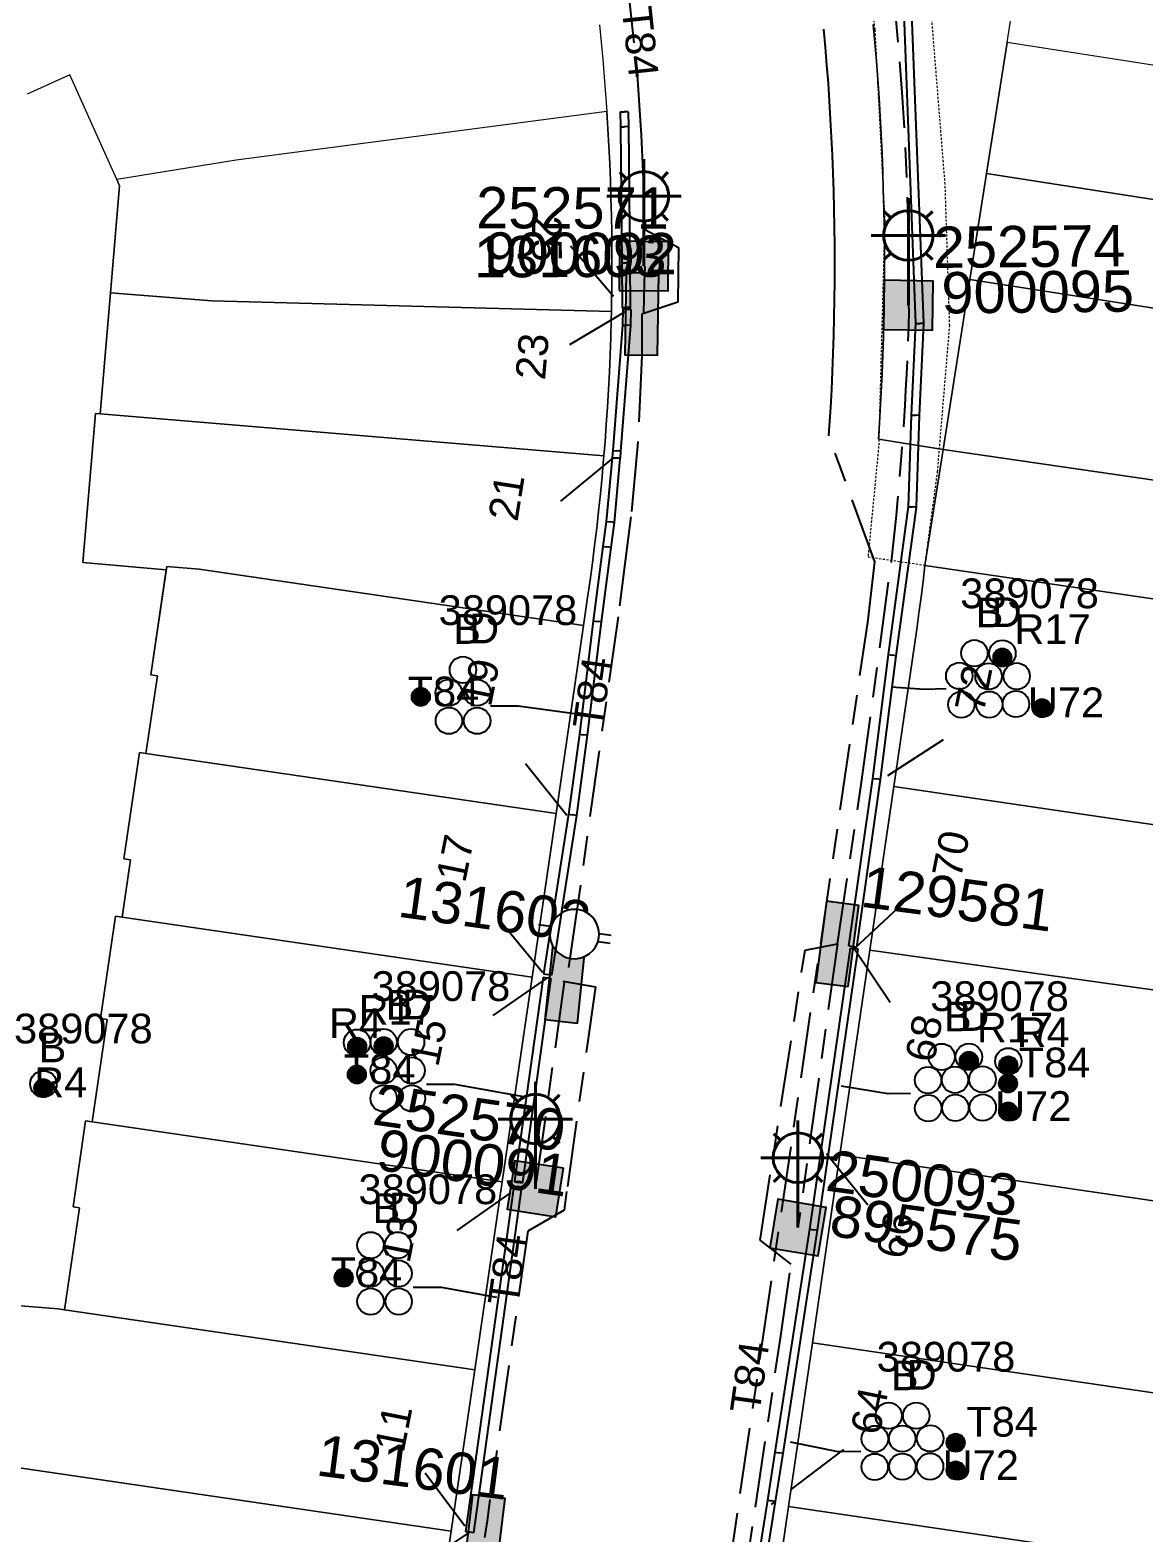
# Model space of a CAD drawing. Header units: metres. Extents: x 305195 to 306755, y 6261447 to 6263623.
# Drawn here: x 305710 to 305777.4, y 6262501.1 to 6262592 of the extents above; entities that cross this region are included whole.
import ezdxf
from ezdxf.enums import TextEntityAlignment as Align

# ---------------------------------------------------------------- set-up
doc = ezdxf.new("R2010")
doc.units = ezdxf.units.M
for name, pattern in [('Cable Exist UG', [8.2, 4, -1.2, 1.8, -1.2]), ('HIDDEN', [0.375, 0.25, -0.125]), ('HIDDEN2', [0.1875, 0.125, -0.0625])]:
    doc.linetypes.add(name, pattern=pattern)
doc.layers.get('0').update_dxf_attribs({"color": 6})
for name, color, linetype, lineweight in [('Cadastre Land Parcels_SP_EXT', 9, 'Continuous', 5), ('Cadastre Other Property_SP_EXT', 9, 'HIDDEN', 5), ('Cadastre Roads_SP_EXT', 9, 'Continuous', 5)]:
    doc.layers.add(name, color=color, linetype=linetype, lineweight=lineweight)
for name, color, linetype in [('Duct_SP_EXT', 7, 'Continuous'), ('Equip_LV_EXT', 7, 'Continuous'), ('Equip_SP_SL_EXT', 7, 'Continuous'), ('Mains_HV_EXT', 7, 'Continuous'), ('Mains_LV_EXT', 7, 'Continuous'), ('Mains_LV_SL_EXT', 7, 'Continuous'), ('SupportsUG_SP_LV_EXT', 7, 'Continuous'), ('SupportsUG_SP_LV_SL_EXT', 7, 'Continuous'), ('Trench_SP_EXT', 7, 'Continuous')]:
    doc.layers.add(name, color=color, linetype=linetype)
doc.styles.add('COLUMN_LABEL', font='arial.ttf')
doc.styles.add('iecARIAL', font='arial.ttf', dxfattribs={"height": 2})
doc.styles.add('POLE_LABEL', font='arial.ttf')
doc.styles.get("Standard").update_dxf_attribs({"font": 'arial.ttf'})

# ---------------------------------------------------------------- blocks, each defined once
blk = doc.blocks.new('COLUMN_EXT')
blk.add_hatch(color=256).paths.add_polyline_path([(-1.485, 1.485), (-1.485, -1.485), (1.485, -1.485), (1.485, 1.485)])
blk.add_lwpolyline([(-1.485, -1.485), (1.485, -1.485), (1.485, 1.485), (-1.485, 1.485)], close=True)
for tag, height, style, flags, p in [('ASSET_NUM', 2.5, 'COLUMN_LABEL', 8, (2, 2)), ('STRUCTURE_PLANT_NUMBER', 0.2, 'POLE_LABEL', 9, (1.813, 0.031)), ('STREET_CODE', 0.2, 'COLUMN_LABEL', 9, (1.813, -0.2))]:
    blk.add_attdef(tag, text='', height=height, dxfattribs=dict(style=style, flags=flags)).set_placement(p, align=Align.MIDDLE_LEFT)
at = {"flags": 9}
for tag, p in [('OWNED_BY', (1.813, -0.6)), ('STATE', (1.813, -0.8)), ('COLUMN_TYPE', (1.813, -0.4)), ('USAGE', (1.813, -1)), ('STREETNAME', (1.813, -1.6)), ('SUBURB', (1.813, -1.8)), ('LEGEND', (1.813, -1.2)), ('LOCATION', (1.813, -1.4)), ('NOTES', (1.813, -2))]:
    blk.add_attdef(tag, text='', height=0.2, dxfattribs=at).set_placement(p, align=Align.MIDDLE_LEFT)
at = {"flags": 1}
blk.add_attdef('Z', (1.813, -2.351), '', height=0.2, dxfattribs=at)
blk = doc.blocks.new('PILLAR_EXT')
blk.add_hatch(color=256).paths.add_polyline_path([(-2.475, 0.99), (-2.475, -0.99), (2.475, -0.99), (2.475, 0.99)])
blk.add_lwpolyline([(-2.475, -0.99), (2.475, -0.99), (2.475, 0.99), (-2.475, 0.99)], close=True)
at = {"style": 'iecARIAL', "flags": 8}
blk.add_attdef('ASSET_NUM', (1.5, 3.5), '', height=2.5, dxfattribs=at)
for tag, p, flags in [('OWNED_BY', (0, -0.2), 9), ('STATE', (0, -0.4), 9), ('SUPPORT_TYPE', (0, -0.6), 9), ('USAGE', (0, -0.8), 9), ('LEGEND', (0, -1), 9), ('STREETNAME', (0, -1.8), 9), ('SUBURB', (0, -2), 1), ('LOCATION', (0, -1.2), 9), ('NOTES', (0, -1.4), 9), ('PARENT', (0, -1.6), 9)]:
    blk.add_attdef(tag, p, '', height=0.2, dxfattribs=dict(flags=flags))
blk = doc.blocks.new('DUCT_EXT')
blk.add_circle((0, 0.8), 0.8)
at = {"flags": 1}
blk.add_attdef('Z', (0, 0), '', height=0.2, dxfattribs=at)
at = {"flags": 9}
for tag, p in [('DUCT_CODE', (0, 0)), ('XSECT_TYPE', (0, -0.2)), ('STATE', (0, -0.6)), ('FB_REFERENCE', (0, -0.4)), ('NOTES', (0, -0.8))]:
    blk.add_attdef(tag, text='', height=0.2, dxfattribs=at).set_placement(p, align=Align.MIDDLE_LEFT)
blk = doc.blocks.new('SL_LANTERN_EXT')
at = {"lineweight": 40}
for p, q in [((0, 1.968), (0, 6.468)), ((-1.459, 5.676), (-1.061, 5.278)), ((1.458, 5.676), (1.06, 5.278)), ((-2.25, 4.218), (2.25, 4.218)), ((-1.459, 2.759), (-1.061, 3.157)), ((1.458, 2.759), (1.06, 3.157)), ((0, 0), (0, 2.721))]:
    blk.add_line(p, q, dxfattribs=at)
blk.add_circle((0, 4.218), 1.5, dxfattribs=at)
at = {"style": 'iecARIAL', "flags": 8}
blk.add_attdef('ASSET_NUM', (1.5, 1.5), '', height=2.5, dxfattribs=at)
for tag, p, height, flags in [('CONSTRUCTED_VOLTAGE', (0.981, -0.653), 0.2, 9), ('CONTROL_TYPE', (0.981, -0.853), 0.2, 9), ('LANTERN_PURPOSE', (0.981, -1.053), 0.2, 9), ('LNUMBER', (2.181, -3.253), 2.5, 8), ('OPERATING_VOLTAGE', (0.981, -1.653), 0.2, 9), ('ORIENTATION', (0.981, -1.853), 0.2, 9), ('LANTERN_TYPE', (0.981, -1.253), 0.2, 9), ('NO_PHASES', (0.981, -1.453), 0.2, 9), ('OWNED_BY', (0.981, -2.053), 0.2, 9), ('STATE', (0.981, -2.253), 0.2, 9), ('CEXIST', (0.981, -2.653), 0.2, 9), ('CNEW', (0.981, -2.853), 0.2, 9), ('USAGE', (0.981, -2.453), 0.2, 9), ('CNUMBER', (0.981, -3.053), 0.2, 9), ('CREMOVE', (0.981, -3.253), 0.2, 9), ('CREPLACE', (0.981, -3.453), 0.2, 9), ('LKINGHEIGHT', (0.981, -3.653), 0.2, 9), ('LBRACKET', (0.981, -3.853), 0.2, 9), ('LBRACKETVOCAB', (0.981, -4.053), 0.2, 9), ('LCATEGORY', (0.981, -4.253), 0.2, 9), ('LCHARGE1', (0.981, -4.453), 0.2, 9), ('LCHARGE1PERCENT', (0.981, -4.653), 0.2, 9), ('LCHARGE2', (0.981, -4.853), 0.2, 9), ('LCHARGE2PERCENT', (0.981, -5.053), 0.2, 9), ('LCHARGE3', (0.981, -5.253), 0.2, 9), ('LCHARGE3PERCENT', (0.981, -5.453), 0.2, 9), ('LEXIST', (0.981, -5.653), 0.2, 9), ('LLAMP', (0.981, -5.853), 0.2, 9), ('LLAMPVOCAB', (0.981, -6.053), 0.2, 9), ('LMAST', (0.981, -6.253), 0.2, 9), ('LMASTVOCAB', (0.981, -6.453), 0.2, 9), ('LNEW', (0.981, -6.653), 0.2, 9), ('LANTNUMBER', (0.981, -6.853), 0.2, 9), ('LOUTREACH', (0.981, -7.253), 0.2, 9), ('LOUTREACHVOCAB', (0.981, -7.453), 0.2, 9), ('LRATECODE', (0.981, -7.653), 0.2, 9), ('LREMOVE', (0.981, -7.853), 0.2, 9), ('LREPLACE', (0.981, -8.053), 0.2, 9), ('LTYPE', (0.981, -8.253), 0.2, 9), ('STREETNAME', (0.981, -9.253), 0.2, 9), ('LTYPEVOCAB', (0.981, -8.453), 0.2, 9), ('LEGEND', (0.981, -8.653), 0.2, 9), ('LOCATION', (0.981, -8.853), 0.2, 9), ('NOTES', (0.981, -9.053), 0.2, 9), ('SUBURB', (0.981, -9.453), 0.2, 1)]:
    blk.add_attdef(tag, p, '', height=height, dxfattribs=dict(flags=flags))
blk = doc.blocks.new('LV_UG_LINKS_OPEN_EXT')
for p, q in [((-0.249, 1.473), (-0.249, 2.22)), ((0.249, 1.473), (0.249, 2.22)), ((-0.249, -1.473), (-0.249, -2.22)), ((0.249, -1.473), (0.249, -2.22))]:
    blk.add_line(p, q)
at = {"flags": 9}
for tag, p in [('ACTUAL_STATUS', (0, 0)), ('OPERATING_VOLTAGE', (0, -0.6)), ('ORIENTATION', (0, -0.8)), ('STATE', (0, -1)), ('CONSTRUCTED_VOLTAGE', (0, -0.2)), ('NO_PHASES', (0, -0.4)), ('SWITCH_TYPE', (0, -1.2)), ('USAGE', (0, -1.4)), ('NOTES', (0, -1.6))]:
    blk.add_attdef(tag, text='', height=0.2, dxfattribs=at).set_placement(p, align=Align.MIDDLE_LEFT)
at = {"flags": 1}
blk.add_attdef('Z', (0, 0), '', height=0.2, dxfattribs=at)
blk.add_wipeout([(-0.249, 1.473), (-0.432, 1.43), (-0.608, 1.365), (-0.774, 1.278), (-0.928, 1.171), (-1.067, 1.045), (-1.19, 0.903), (-1.294, 0.747), (-1.377, 0.579), (-1.439, 0.402), (-1.478, 0.218), (-1.494, 0.031), (-1.486, -0.156), (-1.455, -0.341), (-1.4, -0.521), (-1.324, -0.692), (-1.227, -0.853), (-1.11, -1), (-0.976, -1.131), (-0.827, -1.244), (-0.664, -1.338), (-0.491, -1.411), (-0.311, -1.461), (-0.125, -1.489), (0.062, -1.493), (0.249, -1.473), (0.432, -1.43), (0.608, -1.365), (0.774, -1.278), (0.928, -1.171), (1.067, -1.045), (1.19, -0.903), (1.294, -0.747), (1.377, -0.579), (1.439, -0.402), (1.478, -0.218), (1.494, -0.031), (1.486, 0.156), (1.455, 0.341), (1.4, 0.521), (1.324, 0.692), (1.227, 0.853), (1.11, 1), (0.976, 1.131), (0.827, 1.244), (0.664, 1.338), (0.491, 1.411), (0.311, 1.461), (0.125, 1.489), (-0.062, 1.493)])
blk.add_lwpolyline([(0, -1.494, 1), (0, 1.494, 1)], format="xyb", close=True)
blk = doc.blocks.new('CABLE_LARGE_EXT')
h = blk.add_hatch(color=256)
edge = h.paths.add_edge_path()
edge.add_arc((0, 0.55), 0.55, 0, 360)
blk.add_circle((0, 0.55), 0.55)
at = {"flags": 1}
blk.add_attdef('Z', (0, 0), '', height=0.2, dxfattribs=at)
at = {"flags": 9}
for tag, p in [('COND_CODE', (0, 0)), ('XSECT_SIZE', (0, -0.6)), ('STATE', (0, -0.4)), ('FB_REFERENCE', (0, -0.2)), ('NOTES', (0, -0.8))]:
    blk.add_attdef(tag, text='', height=0.2, dxfattribs=at).set_placement(p, align=Align.MIDDLE_LEFT)

msp = doc.modelspace()

# ---------------------------------------------------------------- linework, layer by layer
at = {"layer": 'Cadastre Land Parcels_SP_EXT', "linetype": 'Continuous'}
for points in [[(305760.976, 6262592.307), (305761.075, 6262591.199), (305761.167, 6262590.091), (305761.251, 6262588.981), (305761.326, 6262587.871), (305761.394, 6262586.761), (305761.454, 6262585.651), (305761.506, 6262584.54), (305761.551, 6262583.428), (305761.586, 6262582.316), (305761.615, 6262581.204), (305761.634, 6262580.092), (305761.647, 6262578.98), (305761.651, 6262577.868), (305761.647, 6262576.755), (305761.636, 6262575.643), (305761.616, 6262574.53), (305761.589, 6262573.419), (305761.553, 6262572.306), (305761.51, 6262571.195), (305761.459, 6262570.085), (305761.399, 6262568.973), (305761.332, 6262567.862), (305761.29, 6262567.241), (305765.206, 6262566.607), (305766.822, 6262576.883), (305766.822, 6262576.883), (305767.831, 6262583.302), (305769.076, 6262591.217), (305769.936, 6262596.689)], [(305797.645, 6262592.369), (305796.66, 6262586.09), (305795.546, 6262578.987), (305794.54, 6262572.571), (305793.294, 6262564.629), (305790.885, 6262562.874), (305765.206, 6262566.607), (305764.105, 6262559.601), (305791.96, 6262555.526), (305800.959, 6262556.842), (305802.449, 6262566.565), (305803.94, 6262576.286), (305802.234, 6262576.558), (305803.504, 6262584.541), (305804.509, 6262590.958), (305805.272, 6262596.044)], [(305708.637, 6262514.878), (305711.651, 6262514.626), (305712.051, 6262514.567), (305712.955, 6262520.752), (305712.56, 6262520.81), (305713.32, 6262526.006), (305713.715, 6262525.947), (305714.621, 6262532.134), (305714.226, 6262532.191), (305715.13, 6262538.377), (305715.526, 6262538.318), (305716.032, 6262541.782), (305715.636, 6262541.841), (305716.578, 6262548.273), (305716.974, 6262548.216), (305717.661, 6262552.917), (305717.266, 6262552.975), (305718.198, 6262559.337), (305713.145, 6262559.765), (305713.909, 6262568.78), (305714.209, 6262568.755), (305714.83, 6262576.076), (305715.38, 6262582.554), (305715.204, 6262582.946), (305712.37, 6262589.26), (305709.781, 6262588.094)]]:
    msp.add_lwpolyline(points, dxfattribs=at)
for points in [[(305796.66, 6262586.09), (305789.162, 6262587.267), (305789.289, 6262588.076), (305769.076, 6262591.217), (305767.831, 6262583.302), (305795.546, 6262578.987), (305796.66, 6262586.09)], [(305745.144, 6262575.486), (305745.158, 6262576.539), (305745.163, 6262577.591), (305745.161, 6262578.643), (305745.151, 6262579.696), (305745.132, 6262580.748), (305745.107, 6262581.8), (305745.073, 6262582.851), (305745.031, 6262583.903), (305744.98, 6262584.954), (305744.922, 6262586.006), (305744.857, 6262587.056), (305722.422, 6262584.104), (305715.204, 6262582.946), (305715.38, 6262582.554), (305714.83, 6262576.076), (305720.967, 6262575.591), (305745.134, 6262574.964), (305745.144, 6262575.486)], [(305795.546, 6262578.987), (305767.831, 6262583.302), (305766.822, 6262576.883), (305794.54, 6262572.571), (305795.546, 6262578.987)], [(305793.294, 6262564.629), (305794.54, 6262572.571), (305766.822, 6262576.883), (305765.206, 6262566.607), (305790.885, 6262562.874), (305793.294, 6262564.629)], [(305744.749, 6262567.077), (305744.826, 6262568.127), (305744.895, 6262569.177), (305744.957, 6262570.228), (305745.01, 6262571.278), (305745.055, 6262572.33), (305745.093, 6262573.382), (305745.123, 6262574.434), (305745.134, 6262574.964), (305720.967, 6262575.591), (305714.83, 6262576.076), (305714.209, 6262568.755), (305744.68, 6262566.217), (305744.749, 6262567.077)], [(305744.12, 6262560.795), (305744.245, 6262561.841), (305744.361, 6262562.886), (305744.47, 6262563.933), (305744.57, 6262564.98), (305744.664, 6262566.028), (305744.68, 6262566.217), (305714.209, 6262568.755), (305713.909, 6262568.78), (305713.145, 6262559.765), (305718.198, 6262559.337), (305718.227, 6262559.536), (305720.198, 6262559.369), (305743.449, 6262555.966), (305743.697, 6262557.666), (305743.846, 6262558.708), (305743.986, 6262559.751), (305744.12, 6262560.795)], [(305743.449, 6262555.966), (305720.198, 6262559.369), (305718.227, 6262559.536), (305717.266, 6262552.975), (305717.661, 6262552.917), (305716.974, 6262548.216), (305741.784, 6262544.585), (305743.449, 6262555.966)], [(305790.944, 6262547.127), (305791.96, 6262555.526), (305764.105, 6262559.601), (305763.991, 6262558.633), (305763.87, 6262557.667), (305763.744, 6262556.701), (305763.611, 6262555.736), (305763.474, 6262554.771), (305762.223, 6262546.224), (305790.22, 6262542.118), (305790.944, 6262547.127)], [(305741.784, 6262544.585), (305716.974, 6262548.216), (305716.578, 6262548.273), (305715.636, 6262541.841), (305716.032, 6262541.782), (305715.526, 6262538.318), (305740.336, 6262534.688), (305741.784, 6262544.585)], [(305790.22, 6262542.118), (305762.223, 6262546.224), (305760.774, 6262536.328), (305788.815, 6262532.399), (305790.22, 6262542.118)], [(305740.336, 6262534.688), (305715.526, 6262538.318), (305715.13, 6262538.377), (305714.226, 6262532.191), (305714.621, 6262532.134), (305713.715, 6262525.947), (305738.526, 6262522.317), (305740.336, 6262534.688)], [(305788.815, 6262532.399), (305760.774, 6262536.328), (305758.964, 6262523.957), (305786.999, 6262519.841), (305788.815, 6262532.399)], [(305738.526, 6262522.317), (305713.715, 6262525.947), (305713.32, 6262526.006), (305712.56, 6262520.81), (305712.955, 6262520.752), (305712.051, 6262514.567), (305736.861, 6262510.938), (305738.526, 6262522.317)], [(305786.626, 6262517.261), (305786.999, 6262519.841), (305758.964, 6262523.957), (305757.299, 6262512.574), (305785.353, 6262508.455), (305786.626, 6262517.261)], [(305736.861, 6262510.938), (305712.051, 6262514.567), (305711.651, 6262514.626), (305708.637, 6262514.878), (305707.225, 6262505.322), (305735.434, 6262501.185), (305736.861, 6262510.938)], [(305784.438, 6262502.115), (305785.353, 6262508.455), (305757.299, 6262512.574), (305755.851, 6262502.678), (305783.923, 6262498.553), (305784.438, 6262502.115)], [(305735.434, 6262501.185), (305707.225, 6262505.322), (305706.622, 6262505.412), (305705.703, 6262499.184), (305705.674, 6262498.986), (305734.494, 6262494.759), (305735.434, 6262501.185)], [(305783.304, 6262494.273), (305783.923, 6262498.553), (305755.851, 6262502.678), (305754.185, 6262491.296), (305782.25, 6262487.11), (305783.304, 6262494.273)]]:
    msp.add_lwpolyline(points, close=True, dxfattribs=at)
at = {"layer": 'Cadastre Other Property_SP_EXT', "linetype": 'HIDDEN2'}
msp.add_lwpolyline([(305764.108, 6262559.609), (305764.867, 6262565.266), (305765.603, 6262574.095), (305765.327, 6262582.649), (305764.407, 6262594.054), (305762.844, 6262605.643), (305760.636, 6262617.599), (305757.969, 6262626.613), (305756.314, 6262631.12), (305752.727, 6262639.857), (305749.048, 6262647.767), (305746.234, 6262653.976), (305743.068, 6262652.554), (305744.909, 6262648.486), (305747.875, 6262641.972), (305753.071, 6262628.866), (305756.383, 6262618.013), (305758.268, 6262610.379), (305760.016, 6262600.4), (305761.073, 6262591.984), (305761.671, 6262580.488), (305761.303, 6262566.783), (305760.659, 6262560.115), (305764.108, 6262559.609)], close=True, dxfattribs=at)
at = {"layer": 'Cadastre Roads_SP_EXT', "linetype": 'Continuous'}
for points in [[(305744.407, 6262592.298), (305744.514, 6262591.251), (305744.611, 6262590.202), (305744.7, 6262589.154), (305744.782, 6262588.105), (305744.857, 6262587.056), (305744.922, 6262586.006), (305744.98, 6262584.954), (305745.031, 6262583.903), (305745.073, 6262582.851), (305745.107, 6262581.8), (305745.132, 6262580.748), (305745.151, 6262579.696), (305745.161, 6262578.643), (305745.163, 6262577.591), (305745.158, 6262576.539), (305745.144, 6262575.486), (305745.134, 6262574.964), (305745.123, 6262574.434), (305745.093, 6262573.382), (305745.055, 6262572.33), (305745.01, 6262571.278), (305744.957, 6262570.228), (305744.895, 6262569.177), (305744.826, 6262568.127), (305744.749, 6262567.077), (305744.68, 6262566.217), (305744.664, 6262566.028), (305744.57, 6262564.98), (305744.47, 6262563.933), (305744.361, 6262562.886), (305744.245, 6262561.841), (305744.12, 6262560.795), (305743.986, 6262559.751), (305743.846, 6262558.708), (305743.697, 6262557.666), (305743.449, 6262555.966), (305741.784, 6262544.585), (305740.336, 6262534.688), (305738.526, 6262522.317), (305736.861, 6262510.938), (305735.434, 6262501.185), (305734.494, 6262494.759)], [(305754.185, 6262491.296), (305755.85, 6262502.678), (305757.299, 6262512.574), (305758.964, 6262523.957), (305760.774, 6262536.328), (305762.223, 6262546.224), (305763.474, 6262554.771), (305763.611, 6262555.736), (305763.744, 6262556.701), (305763.87, 6262557.667), (305763.991, 6262558.633), (305764.105, 6262559.601), (305765.206, 6262566.607), (305761.29, 6262567.241), (305761.332, 6262567.862), (305761.399, 6262568.973), (305761.459, 6262570.085), (305761.509, 6262571.195), (305761.553, 6262572.306), (305761.589, 6262573.419), (305761.616, 6262574.53), (305761.636, 6262575.643), (305761.647, 6262576.755), (305761.651, 6262577.868), (305761.647, 6262578.98), (305761.634, 6262580.092), (305761.615, 6262581.204), (305761.586, 6262582.316), (305761.55, 6262583.428), (305761.506, 6262584.54), (305761.454, 6262585.651), (305761.394, 6262586.761), (305761.326, 6262587.871), (305761.251, 6262588.981), (305761.166, 6262590.091), (305761.075, 6262591.199), (305760.976, 6262592.307)]]:
    msp.add_lwpolyline(points, dxfattribs=at)
at = {"layer": 'Duct_SP_EXT'}
for p, q in [((305763.549, 6262574.221), (305762.646, 6262598.07)), ((305764.028, 6262574.239), (305763.124, 6262598.13)), ((305745.667, 6262587.021), (305745.907, 6262587.028)), ((305745.667, 6262587.021), (305745.692, 6262586.128)), ((305746.146, 6262587.035), (305745.907, 6262587.028)), ((305746.146, 6262587.035), (305746.172, 6262586.137)), ((305745.692, 6262586.128), (305745.932, 6262586.133)), ((305745.692, 6262586.128), (305745.76, 6262577.898)), ((305746.172, 6262586.137), (305745.932, 6262586.133)), ((305746.172, 6262586.137), (305746.24, 6262577.902)), ((305745.76, 6262577.898), (305746, 6262577.9)), ((305745.76, 6262577.898), (305746, 6262577.9)), ((305745.76, 6262577.898), (305745.785, 6262575.209)), ((305746.24, 6262577.902), (305746, 6262577.9)), ((305746.24, 6262577.902), (305746, 6262577.9)), ((305746.24, 6262577.902), (305746.265, 6262575.2)), ((305745.785, 6262575.209), (305745.783, 6262575.167)), ((305745.783, 6262575.167), (305746.022, 6262575.155)), ((305745.785, 6262575.209), (305746.025, 6262575.205)), ((305745.824, 6262575.088), (305745.804, 6262574.136)), ((305745.824, 6262575.088), (305746.064, 6262575.083)), ((305746.262, 6262575.144), (305746.022, 6262575.155)), ((305746.265, 6262575.2), (305746.025, 6262575.205)), ((305746.304, 6262575.078), (305746.064, 6262575.083)), ((305746.265, 6262575.2), (305746.262, 6262575.144)), ((305746.304, 6262575.078), (305746.284, 6262574.112)), ((305745.804, 6262574.136), (305745.212, 6262566.549)), ((305746.284, 6262574.112), (305745.691, 6262566.512)), ((305745.804, 6262574.136), (305746.044, 6262574.124)), ((305746.284, 6262574.112), (305746.044, 6262574.124)), ((305763.297, 6262568.691), (305763.549, 6262574.241)), ((305763.549, 6262574.241), (305763.788, 6262574.23)), ((305763.549, 6262574.221), (305763.788, 6262574.23)), ((305763.776, 6262568.672), (305764.028, 6262574.219)), ((305764.028, 6262574.239), (305763.788, 6262574.23)), ((305764.028, 6262574.219), (305763.788, 6262574.23)), ((305763.114, 6262563.15), (305763.297, 6262568.691)), ((305763.297, 6262568.691), (305763.537, 6262568.681)), ((305763.776, 6262568.672), (305763.537, 6262568.681)), ((305763.593, 6262563.11), (305763.776, 6262568.672)), ((305745.17, 6262566.099), (305744.814, 6262562.255)), ((305745.17, 6262566.099), (305745.409, 6262566.076)), ((305745.212, 6262566.549), (305745.179, 6262566.13)), ((305745.179, 6262566.13), (305745.419, 6262566.111)), ((305745.212, 6262566.549), (305745.451, 6262566.531)), ((305745.648, 6262566.054), (305745.291, 6262562.202)), ((305745.648, 6262566.054), (305745.409, 6262566.076)), ((305745.658, 6262566.092), (305745.419, 6262566.111)), ((305745.691, 6262566.512), (305745.451, 6262566.531)), ((305745.691, 6262566.512), (305745.658, 6262566.092)), ((305761.892, 6262554.199), (305763.116, 6262563.162)), ((305762.368, 6262554.136), (305763.591, 6262563.098)), ((305763.116, 6262563.162), (305763.114, 6262563.15)), ((305763.114, 6262563.15), (305763.353, 6262563.13)), ((305763.116, 6262563.162), (305763.353, 6262563.13)), ((305763.591, 6262563.098), (305763.353, 6262563.13)), ((305763.593, 6262563.11), (305763.353, 6262563.13)), ((305763.591, 6262563.098), (305763.593, 6262563.11)), ((305744.814, 6262562.255), (305744.619, 6262560.744)), ((305744.814, 6262562.255), (305745.053, 6262562.229)), ((305745.291, 6262562.202), (305745.053, 6262562.229)), ((305745.291, 6262562.202), (305745.095, 6262560.682)), ((305744.619, 6262560.744), (305744.033, 6262556.239)), ((305745.095, 6262560.682), (305744.509, 6262556.179)), ((305744.619, 6262560.744), (305744.619, 6262560.744)), ((305744.619, 6262560.744), (305744.857, 6262560.713)), ((305744.619, 6262560.744), (305744.857, 6262560.713)), ((305745.095, 6262560.682), (305744.857, 6262560.713)), ((305745.095, 6262560.682), (305744.857, 6262560.713)), ((305745.095, 6262560.682), (305745.095, 6262560.682)), ((305744.033, 6262556.239), (305743.2, 6262549.385)), ((305744.509, 6262556.179), (305743.676, 6262549.324)), ((305744.033, 6262556.239), (305744.271, 6262556.209)), ((305744.509, 6262556.179), (305744.271, 6262556.209)), ((305760.946, 6262546.714), (305761.892, 6262554.199)), ((305761.422, 6262546.654), (305762.368, 6262554.136)), ((305761.892, 6262554.199), (305762.13, 6262554.168)), ((305762.368, 6262554.136), (305762.13, 6262554.168)), ((305743.2, 6262549.385), (305742.543, 6262544.543)), ((305743.676, 6262549.324), (305743.019, 6262544.478)), ((305743.2, 6262549.385), (305743.438, 6262549.355)), ((305743.676, 6262549.324), (305743.438, 6262549.355)), ((305759.509, 6262536.58), (305760.946, 6262546.717)), ((305759.984, 6262536.512), (305761.421, 6262546.65)), ((305760.946, 6262546.717), (305761.184, 6262546.684)), ((305760.946, 6262546.714), (305761.184, 6262546.684)), ((305761.421, 6262546.65), (305761.184, 6262546.684)), ((305761.422, 6262546.654), (305761.184, 6262546.684)), ((305742.543, 6262544.543), (305742.781, 6262544.511)), ((305742.544, 6262544.548), (305742.781, 6262544.511)), ((305743.019, 6262544.478), (305742.781, 6262544.511)), ((305743.018, 6262544.474), (305742.781, 6262544.511)), ((305759.509, 6262536.58), (305759.747, 6262536.546)), ((305757.132, 6262519.453), (305759.594, 6262536.455)), ((305757.607, 6262519.384), (305760.069, 6262536.386)), ((305759.594, 6262536.455), (305759.831, 6262536.421)), ((305759.984, 6262536.512), (305759.747, 6262536.546)), ((305760.069, 6262536.386), (305759.831, 6262536.421)), ((305741.033, 6262534.896), (305741.27, 6262534.859)), ((305741.507, 6262534.822), (305741.27, 6262534.859)), ((305741.002, 6262534.686), (305739.27, 6262522.359)), ((305741.478, 6262534.62), (305739.745, 6262522.292)), ((305741.002, 6262534.686), (305741.24, 6262534.653)), ((305741.478, 6262534.62), (305741.24, 6262534.653)), ((305739.226, 6262522.06), (305736.313, 6262501.157)), ((305739.226, 6262522.06), (305739.463, 6262522.027)), ((305739.27, 6262522.359), (305739.263, 6262522.311)), ((305739.263, 6262522.311), (305739.501, 6262522.278)), ((305739.27, 6262522.359), (305739.507, 6262522.325)), ((305739.701, 6262521.994), (305739.463, 6262522.027)), ((305739.738, 6262522.244), (305739.501, 6262522.278)), ((305739.745, 6262522.292), (305739.507, 6262522.325)), ((305739.745, 6262522.292), (305739.738, 6262522.244)), ((305739.701, 6262521.994), (305736.789, 6262501.091)), ((305755.043, 6262505.96), (305757.132, 6262519.455)), ((305755.517, 6262505.886), (305757.606, 6262519.382)), ((305757.132, 6262519.455), (305757.369, 6262519.419)), ((305757.132, 6262519.453), (305757.369, 6262519.419)), ((305757.607, 6262519.384), (305757.369, 6262519.419)), ((305757.606, 6262519.382), (305757.369, 6262519.419)), ((305754.591, 6262503.064), (305755.043, 6262505.96)), ((305755.043, 6262505.96), (305755.28, 6262505.923)), ((305755.065, 6262502.99), (305755.517, 6262505.886)), ((305755.517, 6262505.886), (305755.28, 6262505.923)), ((305752.793, 6262491.558), (305754.591, 6262503.064)), ((305753.267, 6262491.484), (305755.065, 6262502.99)), ((305754.591, 6262503.064), (305754.828, 6262503.027)), ((305754.591, 6262503.064), (305754.828, 6262503.027)), ((305755.065, 6262502.99), (305754.828, 6262503.027)), ((305755.065, 6262502.99), (305754.828, 6262503.027)), ((305736.313, 6262501.157), (305736.551, 6262501.124)), ((305736.789, 6262501.091), (305736.551, 6262501.124))]:
    msp.add_line(p, q, dxfattribs=at)
for points in [[(305765.397, 6262552.129), (305764.068, 6262552.093), (305762.064, 6262552.242)], [(305737.822, 6262551.095), (305739.5, 6262551.095), (305743.195, 6262550.6)], [(305733.94, 6262528.224), (305735.63, 6262528.224), (305739.823, 6262527.478)], [(305763.24, 6262527.658), (305761.886, 6262527.632), (305759.029, 6262528.101)], [(305733.146, 6262515.937), (305734.835, 6262515.937), (305738.175, 6262515.343)], [(305760.216, 6262506.006), (305758.845, 6262505.981), (305755.972, 6262506.569)]]:
    msp.add_lwpolyline(points, dxfattribs=at)
at = {"layer": 'Mains_LV_EXT', "linetype": 'Cable Exist UG'}
for points in [[(305742.508, 6262613.743), (305743.275, 6262610.549), (305743.275, 6262610.549), (305743.559, 6262609.437), (305744.303, 6262606.211), (305744.691, 6262604.154), (305745.1, 6262602.061), (305745.416, 6262600.156), (305745.882, 6262596.628), (305745.997, 6262595.774), (305746.069, 6262595.178), (305746.676, 6262589.567), (305746.938, 6262585.623), (305747.19, 6262579.89), (305749.183, 6262578.828), (305749.183, 6262578.828), (305749.144, 6262575.512), (305746.97, 6262574.801)], [(305752.146, 6262491.748), (305752.634, 6262494.537), (305752.634, 6262494.537), (305755.363, 6262512.855), (305756.012, 6262517.345), (305754.137, 6262518.777), (305754.137, 6262518.777), (305756.853, 6262536.336), (305758.808, 6262536.705)], [(305742.187, 6262534.461), (305744.166, 6262534.104), (305744.166, 6262534.104), (305742.426, 6262521.723), (305742.268, 6262520.598), (305740.071, 6262519.332), (305740.071, 6262519.332), (305737.607, 6262501.805), (305737.464, 6262500.8)]]:
    msp.add_lwpolyline(points, dxfattribs=at)
at = {"layer": 'Mains_LV_SL_EXT', "linetype": 'Cable Exist UG'}
for points in [[(305763.101, 6262575.333), (305763.122, 6262577.868), (305763.122, 6262577.868, 0.064493), (305757.592, 6262618.763), (305757.592, 6262618.763), (305757.18, 6262620.77)], [(305758.808, 6262536.705), (305760.271, 6262546.485), (305762.076, 6262559.807), (305762.076, 6262559.807, 0.021823), (305763.149, 6262574.968), (305763.149, 6262574.968), (305763.132, 6262575.314)]]:
    msp.add_lwpolyline(points, format="xyb", dxfattribs=at)
for points in [[(305747.096, 6262574.841), (305747.144, 6262576.695), (305747.169, 6262577.68)], [(305758.808, 6262536.705), (305756.42, 6262519.551)], [(305742.279, 6262534.389), (305740.532, 6262521.897)]]:
    msp.add_lwpolyline(points, dxfattribs=at)
at = {"layer": 'Trench_SP_EXT', "linetype": 'Cable Exist UG'}
for points in [[(305742.668, 6262578.931), (305746.034, 6262574.978), (305742.608, 6262572.931)], [(305742.083, 6262563.476), (305745.425, 6262566.243)], [(305765.198, 6262549.046), (305761.146, 6262546.421)], [(305739.93, 6262547.625), (305742.641, 6262544.233)], [(305762.769, 6262539.158), (305759.831, 6262536.421), (305761.997, 6262533.176)], [(305738.42, 6262538.078), (305741.24, 6262534.653), (305737.602, 6262532.134)], [(305760.644, 6262520.897), (305758.051, 6262524.127)], [(305735.804, 6262519.363), (305739.371, 6262521.875)], [(305759.167, 6262506.122), (305754.791, 6262502.791)], [(305733.863, 6262504.721), (305736.551, 6262501.124), (305733.018, 6262498.781)]]:
    msp.add_lwpolyline(points, dxfattribs=at)

# ---------------------------------------------------------------- block references
at = {"layer": 'Duct_SP_EXT'}
for name, p in [('DUCT_EXT', (305767.096, 6262553.488)), ('DUCT_EXT', (305768.792, 6262553.478)), ('DUCT_EXT', (305736.151, 6262552.479)), ('CABLE_LARGE_EXT', (305768.792, 6262553.478)), ('DUCT_EXT', (305766.18, 6262552.117)), ('DUCT_EXT', (305767.955, 6262552.086)), ('DUCT_EXT', (305769.656, 6262552.097)), ('CABLE_LARGE_EXT', (305733.599, 6262551.095)), ('DUCT_EXT', (305735.295, 6262551.095)), ('DUCT_EXT', (305737.012, 6262551.101)), ('DUCT_EXT', (305769.609, 6262550.414)), ('DUCT_EXT', (305766.307, 6262550.376)), ('DUCT_EXT', (305767.998, 6262550.38)), ('CABLE_LARGE_EXT', (305771.193, 6262550.411)), ('DUCT_EXT', (305735.304, 6262549.402)), ('DUCT_EXT', (305737.012, 6262549.402)), ('DUCT_EXT', (305729.749, 6262529.935)), ('DUCT_EXT', (305731.353, 6262529.967)), ('DUCT_EXT', (305733.014, 6262529.967)), ('CABLE_LARGE_EXT', (305729.749, 6262529.935)), ('CABLE_LARGE_EXT', (305731.353, 6262529.967)), ('DUCT_EXT', (305765.115, 6262529.071)), ('DUCT_EXT', (305766.761, 6262529.08)), ('DUCT_EXT', (305769.151, 6262528.808)), ('CABLE_LARGE_EXT', (305729.733, 6262528.254)), ('DUCT_EXT', (305731.353, 6262528.254)), ('DUCT_EXT', (305733.05, 6262528.254)), ('CABLE_LARGE_EXT', (305766.761, 6262529.08)), ('DUCT_EXT', (305767.586, 6262527.713)), ('CABLE_LARGE_EXT', (305769.151, 6262528.808)), ('DUCT_EXT', (305710.767, 6262527.434)), ('CABLE_LARGE_EXT', (305710.767, 6262527.434)), ('DUCT_EXT', (305764.294, 6262527.664)), ('DUCT_EXT', (305765.923, 6262527.687)), ('CABLE_LARGE_EXT', (305769.132, 6262527.709)), ('DUCT_EXT', (305731.353, 6262526.562)), ('DUCT_EXT', (305733.059, 6262526.562)), ('DUCT_EXT', (305764.301, 6262525.969)), ('DUCT_EXT', (305765.948, 6262525.99)), ('DUCT_EXT', (305767.601, 6262526.009)), ('CABLE_LARGE_EXT', (305769.14, 6262526.022)), ('DUCT_EXT', (305730.559, 6262517.68)), ('DUCT_EXT', (305732.22, 6262517.68)), ('DUCT_EXT', (305730.559, 6262515.967)), ('DUCT_EXT', (305732.255, 6262515.967)), ('CABLE_LARGE_EXT', (305728.939, 6262515.967)), ('DUCT_EXT', (305730.559, 6262514.275)), ('DUCT_EXT', (305732.264, 6262514.275)), ('DUCT_EXT', (305761.908, 6262507.37)), ('DUCT_EXT', (305763.577, 6262507.372)), ('DUCT_EXT', (305761.072, 6262505.967)), ('DUCT_EXT', (305762.733, 6262505.983)), ('DUCT_EXT', (305764.422, 6262505.998)), ('CABLE_LARGE_EXT', (305765.958, 6262505.985)), ('DUCT_EXT', (305761.068, 6262504.273)), ('DUCT_EXT', (305762.741, 6262504.29)), ('DUCT_EXT', (305764.413, 6262504.297)), ('CABLE_LARGE_EXT', (305765.964, 6262504.312))]:
    msp.add_blockref(name, p, dxfattribs=at)
at = {"layer": 'Equip_SP_SL_EXT'}
ref = msp.add_blockref('SL_LANTERN_EXT', (305747.099, 6262577.703), dxfattribs=at)
ref.add_attrib('ASSET_NUM', '252571', dxfattribs={"layer": '0', "height": 2.5, "rotation": 359.81224, "style": 'iecARIAL'}).set_placement((305748.599, 6262579.203), align=Align.BOTTOM_RIGHT)
ref = msp.add_blockref('SL_LANTERN_EXT', (305763.101, 6262575.333), dxfattribs=at)
ref.add_attrib('ASSET_NUM', '252574', dxfattribs={"layer": '0', "height": 2.5, "rotation": 0.57104, "style": 'iecARIAL'}).set_placement((305764.601, 6262576.833), align=Align.BOTTOM_LEFT)
ref = msp.add_blockref('SL_LANTERN_EXT', (305740.532, 6262521.897), dxfattribs=at)
ref.add_attrib('ASSET_NUM', '252570', dxfattribs={"layer": '0', "height": 2.5, "rotation": 351.84404, "style": 'iecARIAL'}).set_placement((305742.032, 6262523.397), align=Align.BOTTOM_RIGHT)
ref = msp.add_blockref('SL_LANTERN_EXT', (305756.42, 6262519.551), dxfattribs=at)
ref.add_attrib('ASSET_NUM', '250093', dxfattribs={"layer": '0', "height": 2.5, "rotation": 352.20218, "style": 'iecARIAL'}).set_placement((305757.92, 6262521.051), align=Align.BOTTOM_LEFT)
at = {"layer": 'SupportsUG_SP_LV_EXT'}
ref = msp.add_blockref('PILLAR_EXT', (305746.97, 6262574.801), dxfattribs=dict(at, rotation=269.1257328466152))
ref.add_attrib('ASSET_NUM', '131603', dxfattribs={"layer": '0', "height": 2.5, "rotation": 0.17748, "style": 'iecARIAL'}).set_placement((305748.47, 6262578.301), align=Align.MIDDLE_RIGHT)
ref = msp.add_blockref('PILLAR_EXT', (305758.808, 6262536.705), dxfattribs=dict(at, rotation=82.48982675579815))
ref.add_attrib('ASSET_NUM', '129581', dxfattribs={"layer": '0', "height": 2.5, "rotation": 352.48983, "style": 'iecARIAL'}).set_placement((305760.308, 6262540.205), align=Align.MIDDLE_LEFT)
ref = msp.add_blockref('PILLAR_EXT', (305742.35, 6262534.48), dxfattribs=dict(at, rotation=263.9426934435935))
ref.add_attrib('ASSET_NUM', '131602', dxfattribs={"layer": '0', "height": 2.5, "rotation": 352.00711, "style": 'iecARIAL'}).set_placement((305743.85, 6262537.98), align=Align.MIDDLE_RIGHT)
ref = msp.add_blockref('PILLAR_EXT', (305737.42, 6262500.818), dxfattribs=dict(at, rotation=83.10469069408128))
ref.add_attrib('ASSET_NUM', '131601', dxfattribs={"layer": '0', "height": 2.5, "rotation": 352.65718, "style": 'iecARIAL'}).set_placement((305738.92, 6262504.318), align=Align.MIDDLE_RIGHT)
at = {"layer": 'SupportsUG_SP_LV_SL_EXT'}
ref = msp.add_blockref('COLUMN_EXT', (305747.099, 6262577.703), dxfattribs=dict(at, rotation=359.5069273603178))
ref.add_attrib('ASSET_NUM', '900092', dxfattribs={"layer": '0', "height": 2.5, "rotation": 359.81224, "style": 'COLUMN_LABEL'}).set_placement((305749.099, 6262578.453), align=Align.MIDDLE_RIGHT)
ref = msp.add_blockref('COLUMN_EXT', (305763.101, 6262575.333), dxfattribs=dict(at, rotation=359.0754185302167))
ref.add_attrib('ASSET_NUM', '900095', dxfattribs={"layer": '0', "height": 2.5, "rotation": 0.57104, "style": 'COLUMN_LABEL'}).set_placement((305765.101, 6262576.083), align=Align.MIDDLE_LEFT)
ref = msp.add_blockref('COLUMN_EXT', (305740.532, 6262521.897), dxfattribs=dict(at, rotation=171.0584167346693))
ref.add_attrib('ASSET_NUM', '900091', dxfattribs={"layer": '0', "height": 2.5, "rotation": 351.84404, "style": 'COLUMN_LABEL'}).set_placement((305742.532, 6262522.647), align=Align.MIDDLE_RIGHT)
ref = msp.add_blockref('COLUMN_EXT', (305756.42, 6262519.551), dxfattribs=dict(at, rotation=350.4672536282624))
ref.add_attrib('ASSET_NUM', '895575', dxfattribs={"layer": '0', "height": 2.5, "rotation": 352.20218, "style": 'COLUMN_LABEL'}).set_placement((305758.42, 6262520.301), align=Align.MIDDLE_LEFT)

# ---------------------------------------------------------------- texts
at = {"layer": 'Cadastre Land Parcels_SP_EXT'}
for s, rotation, p in [('25', 270.27077, (305740.324, 6262580.758)), ('23', 85.10823, (305741.115, 6262570.768)), ('21', 81.00774, (305739.45, 6262562.196)), ('19', 78.68427, (305737.84, 6262550.982)), ('72', 78.68107, (305767.654, 6262550.618)), ('17', 78.68118, (305736.284, 6262540.342)), ('70', 78.68007, (305766.277, 6262540.591)), ('15', 78.68296, (305734.655, 6262529.211)), ('68', 78.68296, (305764.647, 6262529.456)), ('13', 78.68234, (305732.917, 6262517.335)), ('66', 78.68138, (305762.908, 6262517.564)), ('64', 78.68007, (305761.351, 6262506.925)), ('11', 78.84178, (305732.56, 6262505.868))]:
    msp.add_text(s, height=1.8, rotation=rotation, dxfattribs=at).set_placement(p)
at = {"layer": 'Duct_SP_EXT'}
for s, p in [('389078', (305766.238, 6262557.008)), ('389078', (305734.68, 6262555.991)), ('B', (305767.175, 6262555.848)), ('D', (305768.149, 6262555.873)), ('B', (305735.563, 6262554.852)), ('D', (305736.526, 6262554.882)), ('R17', (305769.515, 6262554.844)), ('T84', (305732.806, 6262551.072)), ('U72', (305770.333, 6262550.413)), ('389078', (305730.627, 6262533.252)), ('B', (305731.47, 6262532.115)), ('D', (305732.473, 6262532.142)), ('389078', (305764.424, 6262532.646)), ('R17', (305729.837, 6262531.818)), ('B', (305765.253, 6262531.409)), ('D', (305766.191, 6262531.447)), ('389078', (305708.989, 6262530.686)), ('R4', (305728.043, 6262531.014)), ('R17', (305767.245, 6262530.746)), ('R4', (305769.647, 6262530.466)), ('B', (305710.48, 6262529.546)), ('T84', (305769.776, 6262528.635)), ('T84', (305728.941, 6262528.232)), ('R4', (305710.206, 6262527.434)), ('U72', (305768.351, 6262525.998)), ('389078', (305729.832, 6262520.965)), ('B', (305730.675, 6262519.828)), ('D', (305731.679, 6262519.855)), ('T84', (305728.146, 6262515.944)), ('389078', (305761.183, 6262510.838)), ('B', (305762.045, 6262509.706)), ('D', (305762.997, 6262509.741)), ('T84', (305766.607, 6262506.905)), ('U72', (305765.176, 6262504.285))]:
    msp.add_text(s, height=1.8, dxfattribs=at).set_placement(p)
at = {"layer": 'Mains_LV_EXT'}
for rotation, p in [(276.02179, (305745.762, 6262593.307)), (82.00003, (305744.571, 6262549.632)), (82.00003, (305739.426, 6262514.744)), (81.99983, (305754.083, 6262508.239))]:
    msp.add_text('T84', height=1.8, rotation=rotation, dxfattribs=at).set_placement(p)

# ---------------------------------------------------------------- next in the draw order: block references
at = {"layer": 'Equip_LV_EXT', "rotation": 82.00002513434868}
msp.add_blockref('LV_UG_LINKS_OPEN_EXT', (305742.895, 6262537.3), dxfattribs=at)

# ---------------------------------------------------------------- next in the draw order: linework, layer by layer
at = {"layer": 'Duct_SP_EXT'}
for p, q in [((305742.544, 6262544.548), (305741.033, 6262534.896)), ((305743.018, 6262544.474), (305741.507, 6262534.822))]:
    msp.add_line(p, q, dxfattribs=at)
at = {"layer": 'Mains_HV_EXT', "linetype": 'Cable Exist UG'}
msp.add_lwpolyline([(305738.685, 6262406.092), (305754.237, 6262512.368), (305760.64, 6262556.153), (305761.07, 6262559.807), (305758.297, 6262567.444), (305758.297, 6262567.444), (305758.338, 6262568.054), (305758.404, 6262569.144), (305758.463, 6262570.233), (305758.512, 6262571.323), (305758.555, 6262572.413), (305758.59, 6262573.503), (305758.617, 6262574.594), (305758.636, 6262575.685), (305758.647, 6262576.776), (305758.651, 6262577.867), (305758.647, 6262578.957), (305758.634, 6262580.049), (305758.616, 6262581.138), (305758.587, 6262582.229), (305758.552, 6262583.321), (305758.509, 6262584.41), (305758.458, 6262585.499), (305758.399, 6262586.589), (305758.332, 6262587.679), (305758.259, 6262588.765), (305758.176, 6262589.853), (305758.086, 6262590.942), (305757.989, 6262592.027)], dxfattribs=at)
at = {"layer": 'Mains_LV_EXT', "linetype": 'Cable Exist UG'}
msp.add_lwpolyline([(305746.97, 6262574.801), (305746.973, 6262572.284), (305746.973, 6262572.284), (305746.719, 6262566.836), (305746.319, 6262562.527), (305746.137, 6262561.116), (305746.137, 6262561.116), (305745.536, 6262556.495), (305742.749, 6262536.665), (305742.544, 6262535.275)], dxfattribs=at)

doc.saveas('drawing.dxf')
